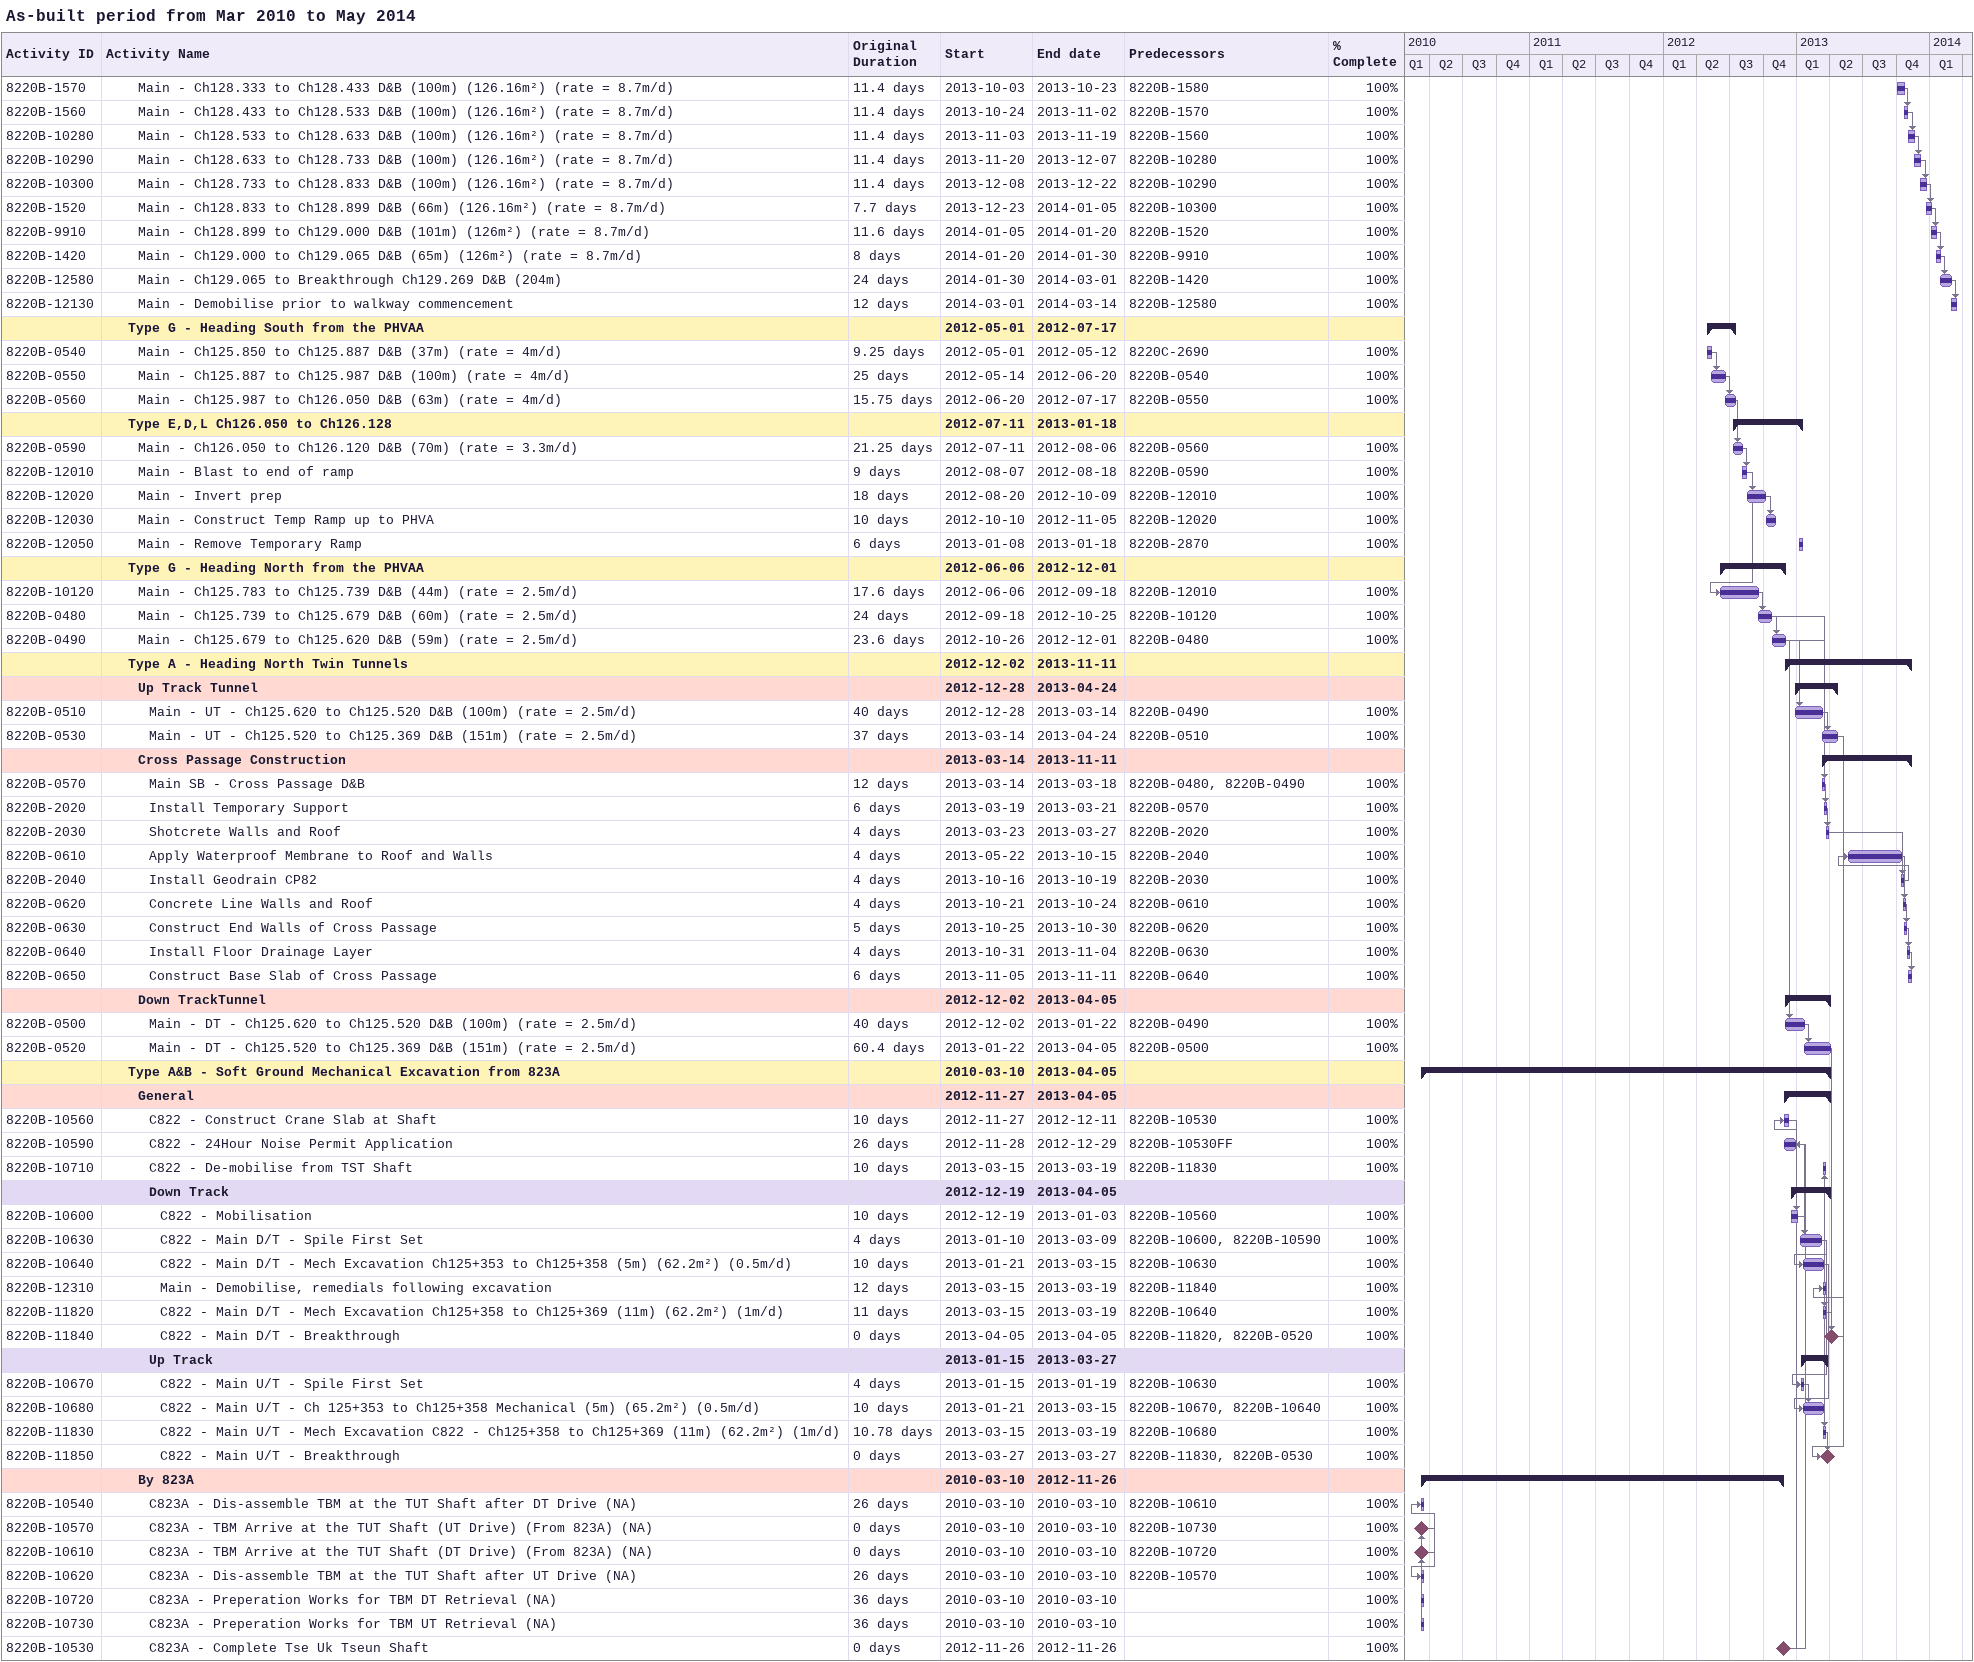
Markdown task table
As-built period from Mar 2010 to May 2014

| ID | Level | Task | Original duration | Start | Finish | Predecessors | % complete |
|---|---|---|---|---|---|---|---|
| 8220B-1570 | 4 | Main - Ch128.333 to Ch128.433 D&B (100m) (126.16m²) (rate = 8.7m/d) | 11.4d | 2013-10-03 | 2013-10-23 | 8220B-1580 | 100 |
| 8220B-1560 | 4 | Main - Ch128.433 to Ch128.533 D&B (100m) (126.16m²) (rate = 8.7m/d) | 11.4d | 2013-10-24 | 2013-11-02 | 8220B-1570 | 100 |
| 8220B-10280 | 4 | Main - Ch128.533 to Ch128.633 D&B (100m) (126.16m²) (rate = 8.7m/d) | 11.4d | 2013-11-03 | 2013-11-19 | 8220B-1560 | 100 |
| 8220B-10290 | 4 | Main - Ch128.633 to Ch128.733 D&B (100m) (126.16m²) (rate = 8.7m/d) | 11.4d | 2013-11-20 | 2013-12-07 | 8220B-10280 | 100 |
| 8220B-10300 | 4 | Main - Ch128.733 to Ch128.833 D&B (100m) (126.16m²) (rate = 8.7m/d) | 11.4d | 2013-12-08 | 2013-12-22 | 8220B-10290 | 100 |
| 8220B-1520 | 4 | Main - Ch128.833 to Ch128.899 D&B (66m) (126.16m²) (rate = 8.7m/d) | 7.7d | 2013-12-23 | 2014-01-05 | 8220B-10300 | 100 |
| 8220B-9910 | 4 | Main - Ch128.899 to Ch129.000 D&B (101m) (126m²) (rate = 8.7m/d) | 11.6d | 2014-01-05 | 2014-01-20 | 8220B-1520 | 100 |
| 8220B-1420 | 4 | Main - Ch129.000 to Ch129.065 D&B (65m) (126m²) (rate = 8.7m/d) | 8d | 2014-01-20 | 2014-01-30 | 8220B-9910 | 100 |
| 8220B-12580 | 4 | Main - Ch129.065 to Breakthrough Ch129.269 D&B (204m) | 24d | 2014-01-30 | 2014-03-01 | 8220B-1420 | 100 |
| 8220B-12130 | 4 | Main - Demobilise prior to walkway commencement | 12d | 2014-03-01 | 2014-03-14 | 8220B-12580 | 100 |
|  | 3 | **Type G - Heading South from the PHVAA** |  | 2012-05-01 | 2012-07-17 |  |  |
| 8220B-0540 | 4 | Main - Ch125.850 to Ch125.887 D&B (37m) (rate = 4m/d) | 9.25d | 2012-05-01 | 2012-05-12 | 8220C-2690 | 100 |
| 8220B-0550 | 4 | Main - Ch125.887 to Ch125.987 D&B (100m) (rate = 4m/d) | 25d | 2012-05-14 | 2012-06-20 | 8220B-0540 | 100 |
| 8220B-0560 | 4 | Main - Ch125.987 to Ch126.050 D&B (63m) (rate = 4m/d) | 15.75d | 2012-06-20 | 2012-07-17 | 8220B-0550 | 100 |
|  | 3 | **Type E,D,L Ch126.050 to Ch126.128** |  | 2012-07-11 | 2013-01-18 |  |  |
| 8220B-0590 | 4 | Main - Ch126.050 to Ch126.120 D&B (70m) (rate = 3.3m/d) | 21.25d | 2012-07-11 | 2012-08-06 | 8220B-0560 | 100 |
| 8220B-12010 | 4 | Main - Blast to end of ramp | 9d | 2012-08-07 | 2012-08-18 | 8220B-0590 | 100 |
| 8220B-12020 | 4 | Main - Invert prep | 18d | 2012-08-20 | 2012-10-09 | 8220B-12010 | 100 |
| 8220B-12030 | 4 | Main - Construct Temp Ramp up to PHVA | 10d | 2012-10-10 | 2012-11-05 | 8220B-12020 | 100 |
| 8220B-12050 | 4 | Main - Remove Temporary Ramp | 6d | 2013-01-08 | 2013-01-18 | 8220B-2870 | 100 |
|  | 3 | **Type G - Heading North from the PHVAA** |  | 2012-06-06 | 2012-12-01 |  |  |
| 8220B-10120 | 4 | Main - Ch125.783 to Ch125.739 D&B (44m) (rate = 2.5m/d) | 17.6d | 2012-06-06 | 2012-09-18 | 8220B-12010 | 100 |
| 8220B-0480 | 4 | Main - Ch125.739 to Ch125.679 D&B (60m) (rate = 2.5m/d) | 24d | 2012-09-18 | 2012-10-25 | 8220B-10120 | 100 |
| 8220B-0490 | 4 | Main - Ch125.679 to Ch125.620 D&B (59m) (rate = 2.5m/d) | 23.6d | 2012-10-26 | 2012-12-01 | 8220B-0480 | 100 |
|  | 3 | **Type A - Heading North Twin Tunnels** |  | 2012-12-02 | 2013-11-11 |  |  |
|  | 4 | **Up Track Tunnel** |  | 2012-12-28 | 2013-04-24 |  |  |
| 8220B-0510 | 5 | Main - UT - Ch125.620 to Ch125.520 D&B (100m) (rate = 2.5m/d) | 40d | 2012-12-28 | 2013-03-14 | 8220B-0490 | 100 |
| 8220B-0530 | 5 | Main - UT - Ch125.520 to Ch125.369 D&B (151m) (rate = 2.5m/d) | 37d | 2013-03-14 | 2013-04-24 | 8220B-0510 | 100 |
|  | 4 | **Cross Passage Construction** |  | 2013-03-14 | 2013-11-11 |  |  |
| 8220B-0570 | 5 | Main SB - Cross Passage D&B | 12d | 2013-03-14 | 2013-03-18 | 8220B-0480, 8220B-0490 | 100 |
| 8220B-2020 | 5 | Install Temporary Support | 6d | 2013-03-19 | 2013-03-21 | 8220B-0570 | 100 |
| 8220B-2030 | 5 | Shotcrete Walls and Roof | 4d | 2013-03-23 | 2013-03-27 | 8220B-2020 | 100 |
| 8220B-0610 | 5 | Apply Waterproof Membrane to Roof and Walls | 4d | 2013-05-22 | 2013-10-15 | 8220B-2040 | 100 |
| 8220B-2040 | 5 | Install Geodrain CP82 | 4d | 2013-10-16 | 2013-10-19 | 8220B-2030 | 100 |
| 8220B-0620 | 5 | Concrete Line Walls and Roof | 4d | 2013-10-21 | 2013-10-24 | 8220B-0610 | 100 |
| 8220B-0630 | 5 | Construct End Walls of Cross Passage | 5d | 2013-10-25 | 2013-10-30 | 8220B-0620 | 100 |
| 8220B-0640 | 5 | Install Floor Drainage Layer | 4d | 2013-10-31 | 2013-11-04 | 8220B-0630 | 100 |
| 8220B-0650 | 5 | Construct Base Slab of Cross Passage | 6d | 2013-11-05 | 2013-11-11 | 8220B-0640 | 100 |
|  | 4 | **Down TrackTunnel** |  | 2012-12-02 | 2013-04-05 |  |  |
| 8220B-0500 | 5 | Main - DT - Ch125.620 to Ch125.520 D&B (100m) (rate = 2.5m/d) | 40d | 2012-12-02 | 2013-01-22 | 8220B-0490 | 100 |
| 8220B-0520 | 5 | Main - DT - Ch125.520 to Ch125.369 D&B (151m) (rate = 2.5m/d) | 60.4d | 2013-01-22 | 2013-04-05 | 8220B-0500 | 100 |
|  | 3 | **Type A&B - Soft Ground Mechanical Excavation from 823A** |  | 2010-03-10 | 2013-04-05 |  |  |
|  | 4 | **General** |  | 2012-11-27 | 2013-04-05 |  |  |
| 8220B-10560 | 5 | C822 - Construct Crane Slab at Shaft | 10d | 2012-11-27 | 2012-12-11 | 8220B-10530 | 100 |
| 8220B-10590 | 5 | C822 - 24Hour Noise Permit Application | 26d | 2012-11-28 | 2012-12-29 | 8220B-10530FF | 100 |
| 8220B-10710 | 5 | C822 - De-mobilise from TST Shaft | 10d | 2013-03-15 | 2013-03-19 | 8220B-11830 | 100 |
|  | 5 | **Down Track** |  | 2012-12-19 | 2013-04-05 |  |  |
| 8220B-10600 | 6 | C822 - Mobilisation | 10d | 2012-12-19 | 2013-01-03 | 8220B-10560 | 100 |
| 8220B-10630 | 6 | C822 - Main D/T - Spile First Set | 4d | 2013-01-10 | 2013-03-09 | 8220B-10600, 8220B-10590 | 100 |
| 8220B-10640 | 6 | C822 - Main D/T - Mech Excavation Ch125+353 to Ch125+358 (5m) (62.2m²) (0.5m/d) | 10d | 2013-01-21 | 2013-03-15 | 8220B-10630 | 100 |
| 8220B-12310 | 6 | Main - Demobilise, remedials following excavation | 12d | 2013-03-15 | 2013-03-19 | 8220B-11840 | 100 |
| 8220B-11820 | 6 | C822 - Main D/T - Mech Excavation Ch125+358 to Ch125+369 (11m) (62.2m²) (1m/d) | 11d | 2013-03-15 | 2013-03-19 | 8220B-10640 | 100 |
| 8220B-11840 | 6 | C822 - Main D/T - Breakthrough | 0d | 2013-04-05 | 2013-04-05 | 8220B-11820, 8220B-0520 | 100 |
|  | 5 | **Up Track** |  | 2013-01-15 | 2013-03-27 |  |  |
| 8220B-10670 | 6 | C822 - Main U/T - Spile First Set | 4d | 2013-01-15 | 2013-01-19 | 8220B-10630 | 100 |
| 8220B-10680 | 6 | C822 - Main U/T - Ch 125+353 to Ch125+358 Mechanical (5m) (65.2m²) (0.5m/d) | 10d | 2013-01-21 | 2013-03-15 | 8220B-10670, 8220B-10640 | 100 |
| 8220B-11830 | 6 | C822 - Main U/T - Mech Excavation C822 - Ch125+358 to Ch125+369 (11m) (62.2m²) (1m/d) | 10.78d | 2013-03-15 | 2013-03-19 | 8220B-10680 | 100 |
| 8220B-11850 | 6 | C822 - Main U/T - Breakthrough | 0d | 2013-03-27 | 2013-03-27 | 8220B-11830, 8220B-0530 | 100 |
|  | 4 | **By 823A** |  | 2010-03-10 | 2012-11-26 |  |  |
| 8220B-10540 | 5 | C823A - Dis-assemble TBM at the TUT Shaft after DT Drive (NA) | 26d | 2010-03-10 | 2010-03-10 | 8220B-10610 | 100 |
| 8220B-10570 | 5 | C823A - TBM Arrive at the TUT Shaft (UT Drive) (From 823A) (NA) | 0d | 2010-03-10 | 2010-03-10 | 8220B-10730 | 100 |
| 8220B-10610 | 5 | C823A - TBM Arrive at the TUT Shaft (DT Drive) (From 823A) (NA) | 0d | 2010-03-10 | 2010-03-10 | 8220B-10720 | 100 |
| 8220B-10620 | 5 | C823A - Dis-assemble TBM at the TUT Shaft after UT Drive (NA) | 26d | 2010-03-10 | 2010-03-10 | 8220B-10570 | 100 |
| 8220B-10720 | 5 | C823A - Preperation Works for TBM DT Retrieval (NA) | 36d | 2010-03-10 | 2010-03-10 |  | 100 |
| 8220B-10730 | 5 | C823A - Preperation Works for TBM UT Retrieval (NA) | 36d | 2010-03-10 | 2010-03-10 |  | 100 |
| 8220B-10530 | 5 | C823A - Complete Tse Uk Tseun Shaft | 0d | 2012-11-26 | 2012-11-26 |  | 100 |
